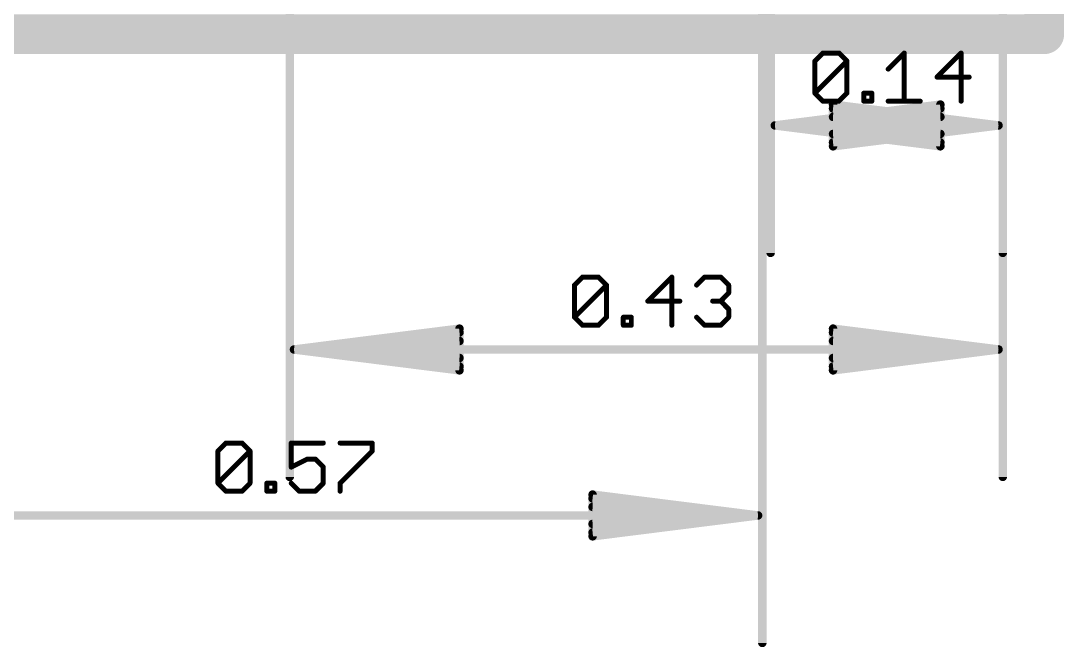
# Model space of a CAD drawing. Extents: x -7.9 to 55.5, y -9.8 to 31.
# Drawn here: x 35.76 to 51.74, y -9.76 to -0.18 of the extents above; entities that cross this region are included whole.
import ezdxf

# ---------------------------------------------------------------- set-up
doc = ezdxf.new("R2010")
doc.units = 0
doc.layers.add('1', color=12, linetype='CONTINUOUS')
doc.layers.add('47', color=253, linetype='CONTINUOUS')

msp = doc.modelspace()

# ---------------------------------------------------------------- linework, layer by layer
at = {"layer": '1', "const_width": 0.6096}
for points in [[(51.435, -0.381), (51.435, 23.495)], [(-0.127, -0.381), (51.435, -0.381)]]:
    msp.add_lwpolyline(points, dxfattribs=at)
at = {"layer": '1', "const_width": 0.3048}
for points in [[(51.435, -0.5334, 1), (51.435, -0.2286)], [(51.2826, -0.381, 1), (51.5874, -0.381)]]:
    msp.add_lwpolyline(points, format="xyb", dxfattribs=at)
at = {"layer": '47'}
for points, const_width in [([(47.117, 11.43), (47.117, -9.697)], 0.13), ([(47.244, 11.43), (47.244, -3.728)], 0.13), ([(50.8, 11.43), (50.8, -3.728)], 0.13), ([(39.878, 5.842), (39.878, -7.157)], 0.13), ([(50.8, 5.842), (50.8, -7.157)], 0.13), ([(47.9221, -0.7923), (48.0449, -0.6695)], 0.0762), ([(48.0449, -0.6695), (48.2907, -0.6695)], 0.0762), ([(48.2907, -0.6695), (48.4135, -0.7923)], 0.0762), ([(49.0447, -0.9152), (49.2904, -0.6695)], 0.0762), ([(49.2904, -0.6695), (49.2904, -1.4067)], 0.0762), ([(50.1617, -0.6695), (49.7931, -1.0381)], 0.0762), ([(50.1617, -1.4067), (50.1617, -0.6695)], 0.0762), ([(47.9221, -1.2838), (47.9221, -0.7923)], 0.0762), ([(47.9221, -1.2838), (48.4135, -0.7923)], 0.0762), ([(48.4135, -0.7923), (48.4135, -1.2838)], 0.0762), ([(49.7931, -1.0381), (50.2846, -1.0381)], 0.0762), ([(48.0449, -1.4067), (47.9221, -1.2838)], 0.0762), ([(48.4135, -1.2838), (48.2907, -1.4067)], 0.0762), ([(48.6705, -1.4067), (48.6705, -1.2838)], 0.0762), ([(48.6705, -1.2838), (48.7933, -1.2838)], 0.0762), ([(48.7933, -1.2838), (48.7933, -1.4067)], 0.0762), ([(47.309, -1.778), (49.844, -1.4588)], 0.13), ([(48.2907, -1.4067), (48.0449, -1.4067)], 0.0762), ([(50.735, -1.778), (48.2, -1.4588)], 0.13), ([(48.2, -1.4588), (48.2, -2.0972)], 0.13), ([(48.7933, -1.4067), (48.6705, -1.4067)], 0.0762), ([(49.0447, -1.4067), (49.5362, -1.4067)], 0.0762), ([(49.844, -1.4588), (49.844, -2.0972)], 0.13), ([(47.309, -1.778), (49.844, -1.518)], 0.13), ([(47.309, -1.778), (49.844, -1.648)], 0.13), ([(50.735, -1.778), (48.2, -1.518)], 0.13), ([(50.735, -1.778), (48.2, -1.648)], 0.13), ([(47.309, -1.778), (50.735, -1.778)], 0.13), ([(49.844, -2.0972), (47.309, -1.778)], 0.13), ([(49.844, -1.908), (47.309, -1.778)], 0.13), ([(49.844, -2.038), (47.309, -1.778)], 0.13), ([(48.2, -2.0972), (50.735, -1.778)], 0.13), ([(48.2, -1.908), (50.735, -1.778)], 0.13), ([(48.2, -2.038), (50.735, -1.778)], 0.13), ([(44.2391, -4.2213), (44.3619, -4.0985)], 0.0762), ([(44.3619, -4.0985), (44.6077, -4.0985)], 0.0762), ([(44.6077, -4.0985), (44.7305, -4.2213)], 0.0762), ([(45.7303, -4.0985), (45.3617, -4.4671)], 0.0762), ([(45.7303, -4.8357), (45.7303, -4.0985)], 0.0762), ([(46.1101, -4.2213), (46.233, -4.0985)], 0.0762), ([(46.233, -4.0985), (46.4787, -4.0985)], 0.0762), ([(46.4787, -4.0985), (46.6016, -4.2213)], 0.0762), ([(44.2391, -4.7128), (44.2391, -4.2213)], 0.0762), ([(44.2391, -4.7128), (44.7305, -4.2213)], 0.0762), ([(44.7305, -4.2213), (44.7305, -4.7128)], 0.0762), ([(46.6016, -4.3442), (46.4787, -4.4671)], 0.0762), ([(46.6016, -4.2213), (46.6016, -4.3442)], 0.0762), ([(45.3617, -4.4671), (45.8532, -4.4671)], 0.0762), ([(46.4787, -4.4671), (46.3558, -4.4671)], 0.0762), ([(46.4787, -4.4671), (46.6016, -4.59)], 0.0762), ([(46.6016, -4.59), (46.6016, -4.7128)], 0.0762), ([(44.3619, -4.8357), (44.2391, -4.7128)], 0.0762), ([(44.7305, -4.7128), (44.6077, -4.8357)], 0.0762), ([(44.9875, -4.8357), (44.9875, -4.7128)], 0.0762), ([(44.9875, -4.7128), (45.1103, -4.7128)], 0.0762), ([(45.1103, -4.7128), (45.1103, -4.8357)], 0.0762), ([(46.233, -4.8357), (46.1101, -4.7128)], 0.0762), ([(46.6016, -4.7128), (46.4787, -4.8357)], 0.0762), ([(39.943, -5.207), (42.478, -4.8878)], 0.13), ([(39.943, -5.207), (42.478, -4.947)], 0.13), ([(42.478, -4.8878), (42.478, -5.5262)], 0.13), ([(44.6077, -4.8357), (44.3619, -4.8357)], 0.0762), ([(45.1103, -4.8357), (44.9875, -4.8357)], 0.0762), ([(46.4787, -4.8357), (46.233, -4.8357)], 0.0762), ([(50.735, -5.207), (48.2, -4.8878)], 0.13), ([(48.2, -4.8878), (48.2, -5.5262)], 0.13), ([(50.735, -5.207), (48.2, -4.947)], 0.13), ([(39.943, -5.207), (42.478, -5.077)], 0.13), ([(50.735, -5.207), (48.2, -5.077)], 0.13), ([(39.943, -5.207), (50.735, -5.207)], 0.13), ([(42.478, -5.5262), (39.943, -5.207)], 0.13), ([(42.478, -5.337), (39.943, -5.207)], 0.13), ([(42.478, -5.467), (39.943, -5.207)], 0.13), ([(48.2, -5.5262), (50.735, -5.207)], 0.13), ([(48.2, -5.337), (50.735, -5.207)], 0.13), ([(48.2, -5.467), (50.735, -5.207)], 0.13), ([(38.7781, -6.7613), (38.9009, -6.6385)], 0.0762), ([(38.9009, -6.6385), (39.1467, -6.6385)], 0.0762), ([(39.1467, -6.6385), (39.2695, -6.7613)], 0.0762), ([(40.3922, -6.6385), (39.9007, -6.6385)], 0.0762), ([(39.9007, -6.6385), (39.9007, -7.0071)], 0.0762), ([(40.6491, -6.6385), (41.1406, -6.6385)], 0.0762), ([(41.1406, -6.6385), (41.1406, -6.7613)], 0.0762), ([(38.7781, -7.2528), (38.7781, -6.7613)], 0.0762), ([(38.7781, -7.2528), (39.2695, -6.7613)], 0.0762), ([(39.2695, -6.7613), (39.2695, -7.2528)], 0.0762), ([(39.9007, -7.0071), (40.1464, -6.8842)], 0.0762), ([(40.1464, -6.8842), (40.2693, -6.8842)], 0.0762), ([(40.2693, -6.8842), (40.3922, -7.0071)], 0.0762), ([(41.1406, -6.7613), (40.6491, -7.2528)], 0.0762), ([(40.3922, -7.0071), (40.3922, -7.2528)], 0.0762), ([(38.9009, -7.3757), (38.7781, -7.2528)], 0.0762), ([(39.1467, -7.3757), (38.9009, -7.3757)], 0.0762), ([(39.2695, -7.2528), (39.1467, -7.3757)], 0.0762), ([(39.5265, -7.3757), (39.5265, -7.2528)], 0.0762), ([(39.5265, -7.2528), (39.6493, -7.2528)], 0.0762), ([(39.6493, -7.3757), (39.5265, -7.3757)], 0.0762), ([(39.6493, -7.2528), (39.6493, -7.3757)], 0.0762), ([(40.0235, -7.3757), (39.9007, -7.2528)], 0.0762), ([(40.2693, -7.3757), (40.0235, -7.3757)], 0.0762), ([(40.3922, -7.2528), (40.2693, -7.3757)], 0.0762), ([(40.6491, -7.2528), (40.6491, -7.3757)], 0.0762), ([(47.052, -7.747), (44.517, -7.4278)], 0.13), ([(44.517, -7.4278), (44.517, -8.0662)], 0.13), ([(47.052, -7.747), (44.517, -7.487)], 0.13), ([(47.052, -7.747), (44.517, -7.617)], 0.13), ([(32.704, -7.747), (47.052, -7.747)], 0.13), ([(44.517, -8.0662), (47.052, -7.747)], 0.13), ([(44.517, -7.877), (47.052, -7.747)], 0.13), ([(44.517, -8.007), (47.052, -7.747)], 0.13)]:
    msp.add_lwpolyline(points, dxfattribs=dict(at, const_width=const_width))
for points, const_width in [([(48.0449, -0.6504, 1), (48.0449, -0.6885)], 0.0381), ([(48.0584, -0.6829, 1), (48.0315, -0.656)], 0.0381), ([(48.3041, -0.656, 1), (48.2772, -0.6829)], 0.0381), ([(48.2907, -0.6885, 1), (48.2907, -0.6504)], 0.0381), ([(49.3095, -0.6695, 1), (49.2714, -0.6695)], 0.0381), ([(49.3039, -0.6829, 1), (49.2769, -0.656)], 0.0381), ([(50.1808, -0.6695, 1), (50.1427, -0.6695)], 0.0381), ([(50.1752, -0.6829, 1), (50.1482, -0.656)], 0.0381), ([(47.9411, -0.7923, 1), (47.903, -0.7923)], 0.0381), ([(47.9086, -0.7789, 1), (47.9355, -0.8058)], 0.0381), ([(48.4326, -0.7923, 1), (48.3945, -0.7923)], 0.0381), ([(48.427, -0.8058, 1), (48.4001, -0.7789)], 0.0381), ([(48.4001, -0.8058, 1), (48.427, -0.7789)], 0.0381), ([(49.0312, -0.9017, 1), (49.0581, -0.9287)], 0.0381), ([(49.7931, -1.019, 1), (49.7931, -1.0571)], 0.0381), ([(49.7796, -1.0246, 1), (49.8066, -1.0516)], 0.0381), ([(50.2846, -1.0571, 1), (50.2846, -1.019)], 0.0381), ([(47.903, -1.2838, 1), (47.9411, -1.2838)], 0.0381), ([(47.9355, -1.2704, 1), (47.9086, -1.2973)], 0.0381), ([(47.9086, -1.2704, 1), (47.9355, -1.2973)], 0.0381), ([(48.3945, -1.2838, 1), (48.4326, -1.2838)], 0.0381), ([(48.427, -1.2973, 1), (48.4001, -1.2704)], 0.0381), ([(48.6895, -1.2838, 1), (48.6514, -1.2838)], 0.0381), ([(48.6705, -1.2648, 1), (48.6705, -1.3029)], 0.0381), ([(48.8124, -1.2838, 1), (48.7743, -1.2838)], 0.0381), ([(48.7933, -1.3029, 1), (48.7933, -1.2648)], 0.0381), ([(48.0449, -1.3877, 1), (48.0449, -1.4258)], 0.0381), ([(48.0315, -1.4202, 1), (48.0584, -1.3932)], 0.0381), ([(48.2041, -1.4265, 1), (48.1959, -1.491)], 0.065), ([(48.2325, -1.4588, 1), (48.1675, -1.4588)], 0.065), ([(48.2772, -1.3932, 1), (48.3041, -1.4202)], 0.0381), ([(48.2907, -1.4258, 1), (48.2907, -1.3877)], 0.0381), ([(48.6705, -1.3877, 1), (48.6705, -1.4258)], 0.0381), ([(48.6514, -1.4067, 1), (48.6895, -1.4067)], 0.0381), ([(48.7743, -1.4067, 1), (48.8124, -1.4067)], 0.0381), ([(48.7933, -1.4258, 1), (48.7933, -1.3877)], 0.0381), ([(49.0447, -1.3877, 1), (49.0447, -1.4258)], 0.0381), ([(49.2714, -1.4067, 1), (49.3095, -1.4067)], 0.0381), ([(49.5362, -1.4258, 1), (49.5362, -1.3877)], 0.0381), ([(49.8765, -1.4588, 1), (49.8115, -1.4588)], 0.065), ([(49.8481, -1.491, 1), (49.8399, -1.4265)], 0.065), ([(50.1427, -1.4067, 1), (50.1808, -1.4067)], 0.0381), ([(48.2033, -1.4857, 1), (48.1967, -1.5503)], 0.065), ([(48.2017, -1.6155, 1), (48.1983, -1.6805)], 0.065), ([(49.8473, -1.5503, 1), (49.8407, -1.4857)], 0.065), ([(49.8457, -1.6805, 1), (49.8423, -1.6155)], 0.065), ([(47.309, -1.7455, 1), (47.309, -1.8105)], 0.065), ([(47.3131, -1.7458, 1), (47.3049, -1.8102)], 0.065), ([(47.3073, -1.7455, 1), (47.3107, -1.8105)], 0.065), ([(47.3107, -1.7455, 1), (47.3073, -1.8105)], 0.065), ([(47.3123, -1.7457, 1), (47.3057, -1.8103)], 0.065), ([(47.3057, -1.7457, 1), (47.3123, -1.8103)], 0.065), ([(47.3049, -1.7458, 1), (47.3131, -1.8102)], 0.065), ([(50.7391, -1.8102, 1), (50.7309, -1.7458)], 0.065), ([(50.7309, -1.8102, 1), (50.7391, -1.7458)], 0.065), ([(50.7383, -1.8103, 1), (50.7317, -1.7457)], 0.065), ([(50.7317, -1.8103, 1), (50.7383, -1.7457)], 0.065), ([(50.7333, -1.8105, 1), (50.7367, -1.7455)], 0.065), ([(50.7367, -1.8105, 1), (50.7333, -1.7455)], 0.065), ([(50.735, -1.8105, 1), (50.735, -1.7455)], 0.065), ([(48.1983, -1.8755, 1), (48.2017, -1.9405)], 0.065), ([(49.8423, -1.9405, 1), (49.8457, -1.8755)], 0.065), ([(48.1967, -2.0057, 1), (48.2033, -2.0703)], 0.065), ([(48.1959, -2.065, 1), (48.2041, -2.1295)], 0.065), ([(48.1675, -2.0972, 1), (48.2325, -2.0972)], 0.065), ([(49.8115, -2.0972, 1), (49.8765, -2.0972)], 0.065), ([(49.8399, -2.1295, 1), (49.8481, -2.065)], 0.065), ([(49.8407, -2.0703, 1), (49.8473, -2.0057)], 0.065), ([(47.2115, -3.728, 1), (47.2765, -3.728)], 0.065), ([(50.7675, -3.728, 1), (50.8325, -3.728)], 0.065), ([(44.3619, -4.0794, 1), (44.3619, -4.1175)], 0.0381), ([(44.3754, -4.1119, 1), (44.3485, -4.085)], 0.0381), ([(44.6211, -4.085, 1), (44.5942, -4.1119)], 0.0381), ([(44.6077, -4.1175, 1), (44.6077, -4.0794)], 0.0381), ([(45.7493, -4.0985, 1), (45.7112, -4.0985)], 0.0381), ([(45.7438, -4.1119, 1), (45.7168, -4.085)], 0.0381), ([(46.233, -4.0794, 1), (46.233, -4.1175)], 0.0381), ([(46.2464, -4.1119, 1), (46.2195, -4.085)], 0.0381), ([(46.4922, -4.085, 1), (46.4652, -4.1119)], 0.0381), ([(46.4787, -4.1175, 1), (46.4787, -4.0794)], 0.0381), ([(44.2581, -4.2213, 1), (44.22, -4.2213)], 0.0381), ([(44.2256, -4.2079, 1), (44.2525, -4.2348)], 0.0381), ([(44.7496, -4.2213, 1), (44.7115, -4.2213)], 0.0381), ([(44.744, -4.2348, 1), (44.7171, -4.2079)], 0.0381), ([(44.7171, -4.2348, 1), (44.744, -4.2079)], 0.0381), ([(46.0966, -4.2079, 1), (46.1236, -4.2348)], 0.0381), ([(46.6206, -4.2213, 1), (46.5825, -4.2213)], 0.0381), ([(46.5881, -4.2348, 1), (46.615, -4.2079)], 0.0381), ([(46.615, -4.3577, 1), (46.5881, -4.3307)], 0.0381), ([(45.3482, -4.4536, 1), (45.3751, -4.4806)], 0.0381), ([(45.3617, -4.448, 1), (45.3617, -4.4861)], 0.0381), ([(45.8532, -4.4861, 1), (45.8532, -4.448)], 0.0381), ([(46.3558, -4.448, 1), (46.3558, -4.4861)], 0.0381), ([(46.4922, -4.4536, 1), (46.4652, -4.4806)], 0.0381), ([(46.4652, -4.4536, 1), (46.4922, -4.4806)], 0.0381), ([(46.4787, -4.4861, 1), (46.4787, -4.448)], 0.0381), ([(46.5825, -4.3442, 1), (46.6206, -4.3442)], 0.0381), ([(46.6206, -4.59, 1), (46.5825, -4.59)], 0.0381), ([(46.5881, -4.6034, 1), (46.615, -4.5765)], 0.0381), ([(44.22, -4.7128, 1), (44.2581, -4.7128)], 0.0381), ([(44.2525, -4.6994, 1), (44.2256, -4.7263)], 0.0381), ([(44.2256, -4.6994, 1), (44.2525, -4.7263)], 0.0381), ([(44.7115, -4.7128, 1), (44.7496, -4.7128)], 0.0381), ([(44.744, -4.7263, 1), (44.7171, -4.6994)], 0.0381), ([(45.0065, -4.7128, 1), (44.9684, -4.7128)], 0.0381), ([(44.9875, -4.6938, 1), (44.9875, -4.7319)], 0.0381), ([(45.1294, -4.7128, 1), (45.0913, -4.7128)], 0.0381), ([(45.1103, -4.7319, 1), (45.1103, -4.6938)], 0.0381), ([(46.1236, -4.6994, 1), (46.0966, -4.7263)], 0.0381), ([(46.5825, -4.7128, 1), (46.6206, -4.7128)], 0.0381), ([(46.615, -4.7263, 1), (46.5881, -4.6994)], 0.0381), ([(42.5105, -4.8878, 1), (42.4455, -4.8878)], 0.065), ([(42.4821, -4.92, 1), (42.4739, -4.8555)], 0.065), ([(42.4813, -4.9793, 1), (42.4747, -4.9147)], 0.065), ([(44.3619, -4.8167, 1), (44.3619, -4.8548)], 0.0381), ([(44.3485, -4.8492, 1), (44.3754, -4.8222)], 0.0381), ([(44.5942, -4.8222, 1), (44.6211, -4.8492)], 0.0381), ([(44.6077, -4.8548, 1), (44.6077, -4.8167)], 0.0381), ([(44.9875, -4.8167, 1), (44.9875, -4.8548)], 0.0381), ([(44.9684, -4.8357, 1), (45.0065, -4.8357)], 0.0381), ([(45.0913, -4.8357, 1), (45.1294, -4.8357)], 0.0381), ([(45.1103, -4.8548, 1), (45.1103, -4.8167)], 0.0381), ([(45.7112, -4.8357, 1), (45.7493, -4.8357)], 0.0381), ([(46.233, -4.8167, 1), (46.233, -4.8548)], 0.0381), ([(46.2195, -4.8492, 1), (46.2464, -4.8222)], 0.0381), ([(46.4652, -4.8222, 1), (46.4922, -4.8492)], 0.0381), ([(46.4787, -4.8548, 1), (46.4787, -4.8167)], 0.0381), ([(48.2041, -4.8555, 1), (48.1959, -4.92)], 0.065), ([(48.2325, -4.8878, 1), (48.1675, -4.8878)], 0.065), ([(48.2033, -4.9147, 1), (48.1967, -4.9793)], 0.065), ([(42.4797, -5.1095, 1), (42.4763, -5.0445)], 0.065), ([(48.2017, -5.0445, 1), (48.1983, -5.1095)], 0.065), ([(39.943, -5.1745, 1), (39.943, -5.2395)], 0.065), ([(39.9471, -5.1748, 1), (39.9389, -5.2392)], 0.065), ([(39.9413, -5.1745, 1), (39.9447, -5.2395)], 0.065), ([(39.9447, -5.1745, 1), (39.9413, -5.2395)], 0.065), ([(39.9463, -5.1747, 1), (39.9397, -5.2393)], 0.065), ([(39.9397, -5.1747, 1), (39.9463, -5.2393)], 0.065), ([(39.9389, -5.1748, 1), (39.9471, -5.2392)], 0.065), ([(42.4763, -5.3695, 1), (42.4797, -5.3045)], 0.065), ([(48.1983, -5.3045, 1), (48.2017, -5.3695)], 0.065), ([(50.7391, -5.2392, 1), (50.7309, -5.1748)], 0.065), ([(50.7309, -5.2392, 1), (50.7391, -5.1748)], 0.065), ([(50.7383, -5.2393, 1), (50.7317, -5.1747)], 0.065), ([(50.7317, -5.2393, 1), (50.7383, -5.1747)], 0.065), ([(50.7333, -5.2395, 1), (50.7367, -5.1745)], 0.065), ([(50.7367, -5.2395, 1), (50.7333, -5.1745)], 0.065), ([(50.735, -5.2395, 1), (50.735, -5.1745)], 0.065), ([(42.4747, -5.4993, 1), (42.4813, -5.4347)], 0.065), ([(48.1967, -5.4347, 1), (48.2033, -5.4993)], 0.065), ([(42.4455, -5.5262, 1), (42.5105, -5.5262)], 0.065), ([(42.4739, -5.5585, 1), (42.4821, -5.494)], 0.065), ([(48.1959, -5.494, 1), (48.2041, -5.5585)], 0.065), ([(48.1675, -5.5262, 1), (48.2325, -5.5262)], 0.065), ([(38.9009, -6.6194, 1), (38.9009, -6.6575)], 0.0381), ([(38.9144, -6.6519, 1), (38.8875, -6.625)], 0.0381), ([(39.1601, -6.625, 1), (39.1332, -6.6519)], 0.0381), ([(39.1467, -6.6575, 1), (39.1467, -6.6194)], 0.0381), ([(39.9197, -6.6385, 1), (39.8816, -6.6385)], 0.0381), ([(39.9007, -6.6194, 1), (39.9007, -6.6575)], 0.0381), ([(40.3922, -6.6575, 1), (40.3922, -6.6194)], 0.0381), ([(40.6491, -6.6194, 1), (40.6491, -6.6575)], 0.0381), ([(41.1596, -6.6385, 1), (41.1215, -6.6385)], 0.0381), ([(41.1406, -6.6575, 1), (41.1406, -6.6194)], 0.0381), ([(38.7971, -6.7613, 1), (38.759, -6.7613)], 0.0381), ([(38.7646, -6.7479, 1), (38.7915, -6.7748)], 0.0381), ([(39.2886, -6.7613, 1), (39.2505, -6.7613)], 0.0381), ([(39.283, -6.7748, 1), (39.2561, -6.7479)], 0.0381), ([(39.2561, -6.7748, 1), (39.283, -6.7479)], 0.0381), ([(40.1464, -6.8652, 1), (40.1464, -6.9033)], 0.0381), ([(40.1549, -6.9013, 1), (40.1379, -6.8672)], 0.0381), ([(40.2828, -6.8707, 1), (40.2558, -6.8977)], 0.0381), ([(40.2693, -6.9033, 1), (40.2693, -6.8652)], 0.0381), ([(41.1215, -6.7613, 1), (41.1596, -6.7613)], 0.0381), ([(41.154, -6.7748, 1), (41.1271, -6.7479)], 0.0381), ([(39.8816, -7.0071, 1), (39.9197, -7.0071)], 0.0381), ([(39.8922, -6.99, 1), (39.9092, -7.0241)], 0.0381), ([(40.4112, -7.0071, 1), (40.3731, -7.0071)], 0.0381), ([(40.3787, -7.0206, 1), (40.4056, -6.9936)], 0.0381), ([(39.8455, -7.157, 1), (39.9105, -7.157)], 0.065), ([(50.7675, -7.157, 1), (50.8325, -7.157)], 0.065), ([(38.7915, -7.2394, 1), (38.7646, -7.2663)], 0.0381), ([(38.7646, -7.2394, 1), (38.7915, -7.2663)], 0.0381), ([(38.759, -7.2528, 1), (38.7971, -7.2528)], 0.0381), ([(38.9009, -7.3567, 1), (38.9009, -7.3948)], 0.0381), ([(38.8875, -7.3892, 1), (38.9144, -7.3622)], 0.0381), ([(39.1332, -7.3622, 1), (39.1601, -7.3892)], 0.0381), ([(39.1467, -7.3948, 1), (39.1467, -7.3567)], 0.0381), ([(39.2505, -7.2528, 1), (39.2886, -7.2528)], 0.0381), ([(39.283, -7.2663, 1), (39.2561, -7.2394)], 0.0381), ([(39.5455, -7.2528, 1), (39.5074, -7.2528)], 0.0381), ([(39.5265, -7.2338, 1), (39.5265, -7.2719)], 0.0381), ([(39.5265, -7.3567, 1), (39.5265, -7.3948)], 0.0381), ([(39.6684, -7.2528, 1), (39.6303, -7.2528)], 0.0381), ([(39.6493, -7.2719, 1), (39.6493, -7.2338)], 0.0381), ([(39.6493, -7.3948, 1), (39.6493, -7.3567)], 0.0381), ([(39.9141, -7.2394, 1), (39.8872, -7.2663)], 0.0381), ([(40.0235, -7.3567, 1), (40.0235, -7.3948)], 0.0381), ([(40.0101, -7.3892, 1), (40.037, -7.3622)], 0.0381), ([(40.2558, -7.3622, 1), (40.2828, -7.3892)], 0.0381), ([(40.2693, -7.3948, 1), (40.2693, -7.3567)], 0.0381), ([(40.3731, -7.2528, 1), (40.4112, -7.2528)], 0.0381), ([(40.4056, -7.2663, 1), (40.3787, -7.2394)], 0.0381), ([(40.6681, -7.2528, 1), (40.63, -7.2528)], 0.0381), ([(40.6356, -7.2394, 1), (40.6626, -7.2663)], 0.0381), ([(39.5074, -7.3757, 1), (39.5455, -7.3757)], 0.0381), ([(39.6303, -7.3757, 1), (39.6684, -7.3757)], 0.0381), ([(40.63, -7.3757, 1), (40.6681, -7.3757)], 0.0381), ([(44.5211, -7.3955, 1), (44.5129, -7.46)], 0.065), ([(44.5495, -7.4278, 1), (44.4845, -7.4278)], 0.065), ([(44.5203, -7.4547, 1), (44.5137, -7.5193)], 0.065), ([(44.5187, -7.5845, 1), (44.5153, -7.6495)], 0.065), ([(44.5153, -7.8445, 1), (44.5187, -7.9095)], 0.065), ([(47.0561, -7.7792, 1), (47.0479, -7.7148)], 0.065), ([(47.0479, -7.7792, 1), (47.0561, -7.7148)], 0.065), ([(47.0553, -7.7793, 1), (47.0487, -7.7147)], 0.065), ([(47.0487, -7.7793, 1), (47.0553, -7.7147)], 0.065), ([(47.0503, -7.7795, 1), (47.0537, -7.7145)], 0.065), ([(47.0537, -7.7795, 1), (47.0503, -7.7145)], 0.065), ([(47.052, -7.7795, 1), (47.052, -7.7145)], 0.065), ([(44.5137, -7.9747, 1), (44.5203, -8.0393)], 0.065), ([(44.5129, -8.034, 1), (44.5211, -8.0985)], 0.065), ([(44.4845, -8.0662, 1), (44.5495, -8.0662)], 0.065), ([(47.0845, -9.697, 1), (47.1495, -9.697)], 0.065)]:
    msp.add_lwpolyline(points, format="xyb", dxfattribs=dict(at, const_width=const_width))

doc.saveas('drawing.dxf')
